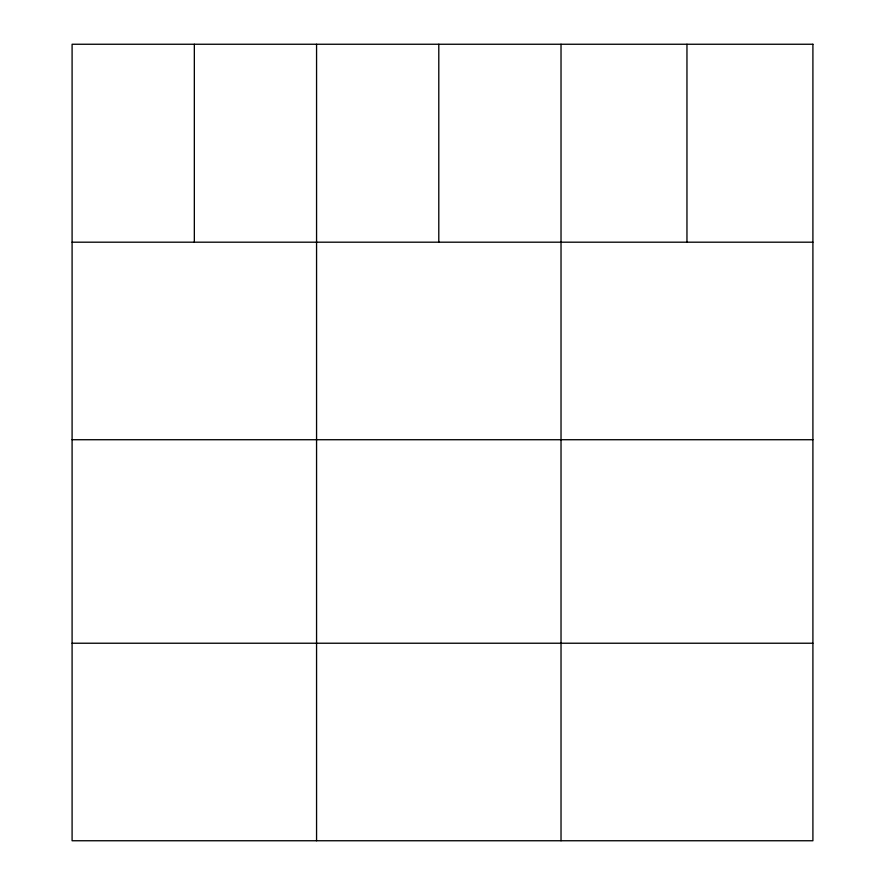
<?xml version="1.0" encoding="UTF-8"?>
<svg xmlns="http://www.w3.org/2000/svg" width="885" height="885" viewBox="0 0 885 885"><rect width="100%" height="100%" fill="white"/><g stroke="black" fill="none" stroke-linecap="round" stroke-linejoin="round"><path stroke-width="1.33" d="M72.094 242.191L812.906 242.191M72.094 439.723L812.906 439.723M72.094 643.229L812.906 643.229M686.959 44.25L686.959 242.191M561.024 44.25L561.024 840.75M438.794 44.25L438.794 242.191M316.565 44.25L316.565 840.75M194.335 44.25L194.335 242.191M812.906 44.25L72.094 44.25L72.094 840.75L812.906 840.75L812.906 44.25"/></g></svg>
